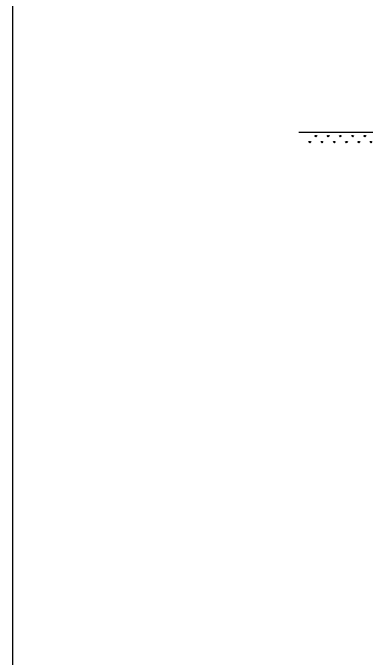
# Model space of a CAD drawing. Header units: millimetres. Extents: x -702765 to 835888, y -645289 to 262.
# Drawn here: x 516709 to 524860, y -311045 to -296154 of the extents above; entities that cross this region are included whole.
import ezdxf

# ---------------------------------------------------------------- set-up
doc = ezdxf.new("R2010")
doc.units = ezdxf.units.MM
doc.header["$LTSCALE"] = 0.01
doc.layers.add('HACTH', color=9, linetype='Continuous')
doc.layers.add('TEXT', color=2, linetype='Continuous')

# ---------------------------------------------------------------- blocks, each defined once
blk = doc.blocks.new('*X13')
at = {"color": 0}
for p, q in [((5515, 34365), (5515, 34403)), ((5798, 34365), (5798, 34403)), ((6081, 34365), (6081, 34403)), ((6364, 34365), (6364, 34403)), ((6647, 34365), (6647, 34403)), ((6930, 34365), (6930, 34403)), ((7212, 34365), (7212, 34403)), ((7495, 34365), (7495, 34403)), ((7778, 34365), (7778, 34403)), ((8061, 34365), (8061, 34403)), ((8344, 34365), (8344, 34403)), ((8627, 34365), (8627, 34403)), ((8910, 34365), (8910, 34403)), ((9192, 34365), (9192, 34403)), ((9475, 34365), (9475, 34403)), ((5374, 34224), (5347, 34250)), ((5374, 34224), (5374, 34261)), ((5374, 34224), (5401, 34250)), ((5515, 34365), (5489, 34392)), ((5515, 34365), (5542, 34392)), ((5657, 34224), (5630, 34250)), ((5657, 34224), (5657, 34261)), ((5657, 34224), (5683, 34250)), ((5798, 34365), (5772, 34392)), ((5798, 34365), (5825, 34392)), ((5940, 34224), (5913, 34250)), ((5940, 34224), (5940, 34261)), ((5940, 34224), (5966, 34250)), ((6081, 34365), (6055, 34392)), ((6081, 34365), (6108, 34392)), ((6223, 34224), (6196, 34250)), ((6223, 34224), (6223, 34261)), ((6223, 34224), (6249, 34250)), ((6364, 34365), (6337, 34392)), ((6364, 34365), (6390, 34392)), ((6505, 34224), (6479, 34250)), ((6505, 34224), (6505, 34261)), ((6505, 34224), (6532, 34250)), ((6647, 34365), (6620, 34392)), ((6647, 34365), (6673, 34392)), ((6788, 34224), (6762, 34250)), ((6788, 34224), (6788, 34261)), ((6788, 34224), (6815, 34250)), ((6930, 34365), (6903, 34392)), ((6930, 34365), (6956, 34392)), ((7071, 34224), (7045, 34250)), ((7071, 34224), (7071, 34261)), ((7071, 34224), (7098, 34250)), ((7212, 34365), (7186, 34392)), ((7212, 34365), (7239, 34392)), ((7354, 34224), (7327, 34250)), ((7354, 34224), (7354, 34261)), ((7354, 34224), (7380, 34250)), ((7495, 34365), (7469, 34392)), ((7495, 34365), (7522, 34392)), ((7637, 34224), (7610, 34250)), ((7637, 34224), (7637, 34261)), ((7637, 34224), (7663, 34250)), ((7778, 34365), (7752, 34392)), ((7778, 34365), (7805, 34392)), ((7920, 34224), (7893, 34250)), ((7920, 34224), (7920, 34261)), ((7920, 34224), (7946, 34250)), ((8061, 34365), (8035, 34392)), ((8061, 34365), (8088, 34392)), ((8202, 34224), (8176, 34250)), ((8202, 34224), (8202, 34261)), ((8202, 34224), (8229, 34250)), ((8344, 34365), (8317, 34392)), ((8344, 34365), (8370, 34392)), ((8485, 34224), (8459, 34250)), ((8485, 34224), (8485, 34261)), ((8485, 34224), (8512, 34250)), ((8627, 34365), (8600, 34392)), ((8627, 34365), (8653, 34392)), ((8768, 34224), (8742, 34250)), ((8768, 34224), (8768, 34261)), ((8768, 34224), (8795, 34250)), ((8910, 34365), (8883, 34392)), ((8910, 34365), (8936, 34392)), ((9051, 34224), (9024, 34250)), ((9051, 34224), (9051, 34261)), ((9051, 34224), (9077, 34250)), ((9192, 34365), (9166, 34392)), ((9192, 34365), (9219, 34392)), ((9334, 34224), (9307, 34250)), ((9334, 34224), (9334, 34261)), ((9334, 34224), (9360, 34250)), ((9475, 34365), (9449, 34392)), ((9475, 34365), (9502, 34392))]:
    blk.add_line(p, q, dxfattribs=at)

msp = doc.modelspace()

# ---------------------------------------------------------------- linework, layer by layer
msp.add_line((527778.5, -298912), (523304.3, -298912))
at = {"layer": 'TEXT', "linetype": 'Continuous'}
msp.add_lwpolyline([(516709, -281263.4), (601389, -281263.4), (601389, -341066.9), (516709, -341066.9)], close=True, dxfattribs=at)

# ---------------------------------------------------------------- block references
at = {"layer": 'HACTH', "ltscale": 1000}
msp.add_blockref('*X13', (518187.6, -333376.2), dxfattribs=at)

doc.saveas('drawing.dxf')
